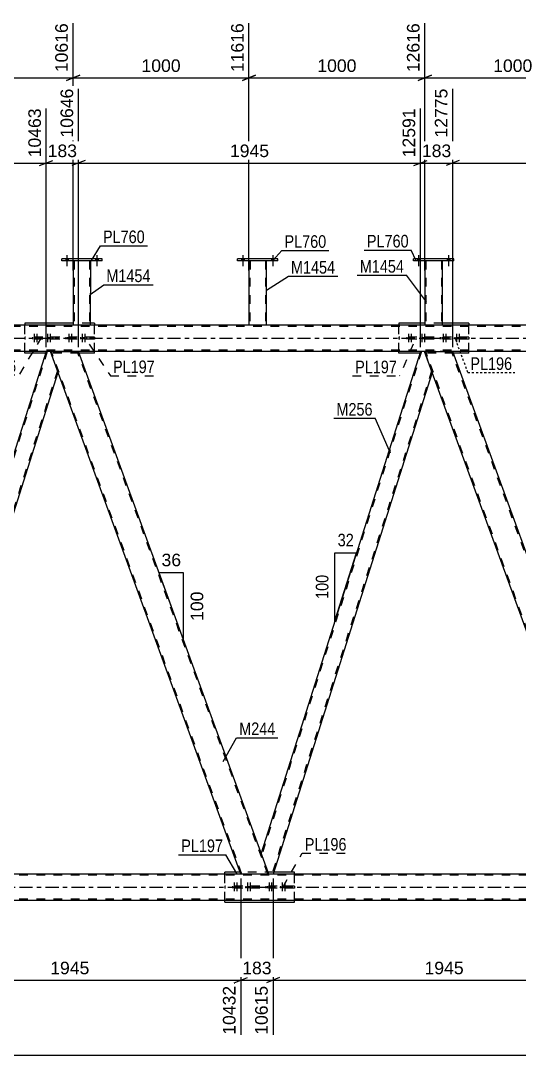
# Model space of a CAD drawing. Header units: millimetres. Extents: x -88 to 753, y -403 to 191.
# Drawn here: x 410.9 to 524.4, y -163.3 to 72.3 of the extents above; entities that cross this region are included whole.
import ezdxf

# ---------------------------------------------------------------- set-up
doc = ezdxf.new("R2010")
doc.units = ezdxf.units.MM
for name, pattern in [('DXK_LINE_DOT2', [3.9198, 1.9599, -1.9599]), ('DXK_LINE_DOT3', [5.9187, 2.979, -0.9799, 0.9799, -0.9799]), ('DXK_LINE_DOT4', [0.9408, 0.4704, -0.4704])]:
    doc.linetypes.add(name, pattern=pattern)
doc.styles.add('Arial', font='arial.ttf', dxfattribs={"height": 0.2})
doc.styles.add('Arial Narrow', font='ARIALN.TTF', dxfattribs={"height": 0.2})

# ---------------------------------------------------------------- blocks, each defined once
blk = doc.blocks.new('Bolt-317404679-3363 - 2929')
at = {"color": 1, "linetype": 'DXK_LINE_DOT2'}
for p, q in [((413.65, 0.24), (413.65, -0.24)), ((414.01, 1.04), (414.01, -1.96)), ((414.26, 0.24), (414.26, -0.24)), ((414.37, 0.24), (414.37, -0.24)), ((414.62, 1.04), (414.62, -1.96)), ((414.98, 0.24), (414.98, -0.24)), ((416.67, 0.24), (416.67, -0.24)), ((417.03, 1.04), (417.03, -1.96)), ((417.27, 0.24), (417.27, -0.24)), ((417.39, 0.24), (417.39, -0.24)), ((417.63, 1.04), (417.63, -1.96)), ((417.99, 0.24), (417.99, -0.24))]:
    blk.add_line(p, q, dxfattribs=at)
blk = doc.blocks.new('Bolt-317404679-3469 - 2929')
at = {"linetype": 'Continuous'}
for points in [[(461.18, 17.64), (461.74, 17.64), (461.74, 18.12), (461.18, 18.12)], [(461.18, 17.64), (461.74, 17.64), (461.74, 18.12), (461.18, 18.12)], [(467.98, 17.64), (468.54, 17.64), (468.54, 18.12), (467.98, 18.12)], [(467.98, 17.64), (468.54, 17.64), (468.54, 18.12), (467.98, 18.12)]]:
    blk.add_hatch(color=1, dxfattribs=at).paths.add_polyline_path(points)
at = {"color": 1, "linetype": 'Continuous'}
for p, q in [((461.46, 18.92), (461.46, 16.4)), ((461.46, 18.92), (461.46, 16.4)), ((468.26, 18.92), (468.26, 16.4)), ((468.26, 18.92), (468.26, 16.4)), ((461.18, 18.12), (461.18, 17.64)), ((461.18, 18.12), (461.18, 17.64)), ((461.74, 18.12), (461.74, 17.64)), ((461.74, 18.12), (461.74, 17.64)), ((467.98, 18.12), (467.98, 17.64)), ((467.98, 18.12), (467.98, 17.64)), ((468.54, 18.12), (468.54, 17.64)), ((468.54, 18.12), (468.54, 17.64))]:
    blk.add_line(p, q, dxfattribs=at)
blk = doc.blocks.new('Part-317404679-3012 - 2929')
at = {"color": 2, "linetype": 'Continuous'}
for p, q in [((626.43, 3), (12.26, 3)), ((417.69, -3), (338.94, -3)), ((502.82, -3), (424.07, -3)), ((587.96, -3), (509.21, -3))]:
    blk.add_line(p, q, dxfattribs=at)
at = {"color": 7, "linetype": 'DXK_LINE_DOT2'}
for p, q in [((630.43, 2.68), (12.26, 2.68)), ((630.43, -2.68), (12.26, -2.68)), ((629.83, -3), (77.15, -3)), ((424.07, -3), (417.69, -3)), ((509.21, -3), (502.82, -3))]:
    blk.add_line(p, q, dxfattribs=at)
at = {"color": 7, "linetype": 'DXK_LINE_DOT3'}
blk.add_line((12.26, 0), (640.43, 0), dxfattribs=at)
blk = doc.blocks.new('Part-317404679-3373 - 2929')
at = {"color": 2, "linetype": 'Continuous'}
for p, q in [((501.87, -3), (465.65, -117.23)), ((504.56, -7.77), (468.33, -122))]:
    blk.add_line(p, q, dxfattribs=at)
at = {"color": 7, "linetype": 'DXK_LINE_DOT2'}
for p, q in [((502.12, -3), (465.78, -117.6)), ((502.82, -3), (501.87, -3)), ((502.82, -3), (504.56, -7.77)), ((504.42, -7.4), (468.08, -122)), ((467.39, -122), (465.65, -117.23)), ((468.33, -122), (467.39, -122))]:
    blk.add_line(p, q, dxfattribs=at)
blk = doc.blocks.new('Part-317404679-3027 - 2929')
at = {"color": 7, "linetype": 'DXK_LINE_DOT2'}
for p, q in [((651.66, -122.24), (43.72, -122.24)), ((467.39, -122), (461, -122)), ((651.66, -127.76), (43.72, -127.76))]:
    blk.add_line(p, q, dxfattribs=at)
at = {"color": 2, "linetype": 'Continuous'}
for p, q in [((461, -122), (382.25, -122)), ((546.13, -122), (467.39, -122)), ((651.66, -128), (47.72, -128))]:
    blk.add_line(p, q, dxfattribs=at)
at = {"color": 7, "linetype": 'DXK_LINE_DOT3'}
blk.add_line((43.72, -125), (651.66, -125), dxfattribs=at)
blk = doc.blocks.new('Part-317404679-3058 - 2929')
at = {"color": 2, "linetype": 'Continuous'}
for p, q in [((422.86, 17.64), (422.85, 3)), ((426.85, 3), (426.86, 17.64))]:
    blk.add_line(p, q, dxfattribs=at)
at = {"color": 7, "linetype": 'DXK_LINE_DOT2'}
for p, q in [((426.86, 17.64), (422.86, 17.64)), ((423.1, 17.64), (423.09, 3)), ((426.62, 17.64), (426.61, 3)), ((426.85, 3), (422.85, 3)), ((426.85, 3), (426.85, 3)), ((426.85, 3), (426.85, 3))]:
    blk.add_line(p, q, dxfattribs=at)
blk = doc.blocks.new('Part-317404679-3063 - 2929')
at = {"color": 2, "linetype": 'Continuous'}
for p, q in [((420.26, 17.64), (420.26, 18.12)), ((429.46, 18.12), (420.26, 18.12)), ((429.46, 17.64), (420.26, 17.64)), ((429.46, 17.64), (429.46, 18.12))]:
    blk.add_line(p, q, dxfattribs=at)
blk = doc.blocks.new('Part-317404679-3068 - 2929')
at = {"color": 2, "linetype": 'Continuous'}
for p, q in [((462.86, 17.64), (462.85, 3)), ((466.85, 3), (466.86, 17.64))]:
    blk.add_line(p, q, dxfattribs=at)
at = {"color": 7, "linetype": 'DXK_LINE_DOT2'}
for p, q in [((466.86, 17.64), (462.86, 17.64)), ((463.1, 17.64), (463.09, 3)), ((466.62, 17.64), (466.61, 3)), ((466.85, 3), (462.85, 3)), ((466.85, 3), (466.85, 3)), ((466.85, 3), (466.85, 3))]:
    blk.add_line(p, q, dxfattribs=at)
blk = doc.blocks.new('Part-317404679-3115 - 2929')
at = {"color": 2, "linetype": 'Continuous'}
for p, q in [((460.26, 17.64), (460.26, 18.12)), ((469.46, 18.12), (460.26, 18.12)), ((469.46, 17.64), (460.26, 17.64)), ((469.46, 17.64), (469.46, 18.12))]:
    blk.add_line(p, q, dxfattribs=at)
blk = doc.blocks.new('Part-317404679-3120 - 2929')
at = {"color": 2, "linetype": 'Continuous'}
for p, q in [((502.86, 17.64), (502.86, 3)), ((506.86, 3), (506.86, 17.64))]:
    blk.add_line(p, q, dxfattribs=at)
at = {"color": 7, "linetype": 'DXK_LINE_DOT2'}
for p, q in [((506.86, 17.64), (502.86, 17.64)), ((503.1, 17.64), (503.1, 3)), ((506.62, 17.64), (506.62, 3)), ((506.86, 3), (502.86, 3)), ((506.86, 3), (506.86, 3)), ((506.86, 3), (506.86, 3))]:
    blk.add_line(p, q, dxfattribs=at)
blk = doc.blocks.new('Bolt-317404679-3136 - 2929')
at = {"color": 1, "linetype": 'DXK_LINE_DOT2'}
for p, q in [((459.15, -124.76), (459.15, -125.24)), ((459.51, -123.96), (459.51, -126.96)), ((459.75, -124.76), (459.75, -125.24)), ((459.87, -124.76), (459.87, -125.24)), ((460.11, -123.96), (460.11, -126.96)), ((460.47, -124.76), (460.47, -125.24)), ((462.17, -124.76), (462.17, -125.24)), ((462.53, -123.96), (462.53, -126.96)), ((462.77, -124.76), (462.77, -125.24)), ((462.89, -124.76), (462.89, -125.24)), ((463.13, -123.96), (463.13, -126.96)), ((463.49, -124.76), (463.49, -125.24))]:
    blk.add_line(p, q, dxfattribs=at)
blk = doc.blocks.new('Bolt-317404679-3137 - 2929')
at = {"color": 1, "linetype": 'DXK_LINE_DOT2'}
for p, q in [((467.06, -124.76), (467.06, -125.24)), ((467.42, -123.96), (467.42, -126.96)), ((467.66, -124.76), (467.66, -125.24)), ((467.78, -124.76), (467.78, -125.24)), ((468.02, -123.96), (468.02, -126.96)), ((468.38, -124.76), (468.38, -125.24)), ((470.07, -124.76), (470.07, -125.24)), ((470.43, -123.96), (470.43, -126.96)), ((470.68, -124.76), (470.68, -125.24)), ((470.79, -124.76), (470.79, -125.24)), ((471.04, -123.96), (471.04, -126.96)), ((471.4, -124.76), (471.4, -125.24))]:
    blk.add_line(p, q, dxfattribs=at)
blk = doc.blocks.new('Part-317404679-3207 - 2929')
at = {"color": 7, "linetype": 'DXK_LINE_DOT2'}
for p, q in [((473.2, -124.76), (457.35, -124.76)), ((457.35, -124.76), (457.35, -125.24)), ((463.75, -124.76), (463.75, -125.24)), ((466.79, -125.24), (466.79, -124.76)), ((473.2, -124.76), (473.2, -125.24)), ((473.2, -125.24), (457.35, -125.24))]:
    blk.add_line(p, q, dxfattribs=at)
blk = doc.blocks.new('Part-317404679-3218 - 2929')
at = {"color": 7, "linetype": 'DXK_LINE_DOT2'}
for p, q in [((427.7, 0.24), (411.85, 0.24)), ((411.85, 0.24), (411.85, -0.24)), ((418.26, 0.24), (418.26, -0.24)), ((421.3, -0.24), (421.3, 0.24)), ((427.7, 0.24), (427.7, -0.24)), ((427.7, -0.24), (411.85, -0.24))]:
    blk.add_line(p, q, dxfattribs=at)
blk = doc.blocks.new('Part-317404679-3223 - 2929')
at = {"color": 2, "linetype": 'Continuous'}
for p, q in [((411.85, 3.4), (411.85, 3)), ((422.85, 3.4), (411.85, 3.4)), ((427.7, 3.4), (426.85, 3.4)), ((427.7, 3.4), (427.7, 3)), ((411.85, -3.4), (411.85, -3)), ((416.61, -3.4), (411.85, -3.4)), ((427.7, -3.4), (424.22, -3.4)), ((427.7, -3.4), (427.7, -3))]:
    blk.add_line(p, q, dxfattribs=at)
at = {"color": 7, "linetype": 'DXK_LINE_DOT2'}
for p, q in [((411.85, -3), (411.85, 3)), ((426.85, 3.4), (422.85, 3.4)), ((427.7, -3), (427.7, 3)), ((424.22, -3.4), (416.61, -3.4))]:
    blk.add_line(p, q, dxfattribs=at)
blk = doc.blocks.new('Part-317404679-3231 - 2929')
at = {"color": 7, "linetype": 'DXK_LINE_DOT2'}
for p, q in [((512.84, 0.24), (496.98, 0.24)), ((496.98, 0.24), (496.98, -0.24)), ((503.39, 0.24), (503.39, -0.24)), ((506.43, -0.24), (506.43, 0.24)), ((512.84, 0.24), (512.84, -0.24)), ((512.84, -0.24), (496.98, -0.24))]:
    blk.add_line(p, q, dxfattribs=at)
blk = doc.blocks.new('Part-317404679-3236 - 2929')
at = {"color": 2, "linetype": 'Continuous'}
for p, q in [((496.98, 3.4), (496.98, 3)), ((502.86, 3.4), (496.98, 3.4)), ((512.84, 3.4), (506.86, 3.4)), ((512.84, 3.4), (512.84, 3)), ((496.98, -3.4), (496.98, -3)), ((501.74, -3.4), (496.98, -3.4)), ((512.84, -3.4), (509.35, -3.4)), ((512.84, -3.4), (512.84, -3))]:
    blk.add_line(p, q, dxfattribs=at)
at = {"color": 7, "linetype": 'DXK_LINE_DOT2'}
for p, q in [((496.98, -3), (496.98, 3)), ((506.86, 3.4), (502.86, 3.4)), ((512.84, -3), (512.84, 3)), ((509.35, -3.4), (501.74, -3.4))]:
    blk.add_line(p, q, dxfattribs=at)
blk = doc.blocks.new('Part-317404679-3279 - 2929')
at = {"color": 2, "linetype": 'Continuous'}
for p, q in [((546.13, -122), (502.82, -3)), ((502.82, -3), (509.21, -3)), ((552.52, -122), (509.21, -3)), ((552.48, -122), (546.13, -122)), ((552.52, -122), (552.48, -122))]:
    blk.add_line(p, q, dxfattribs=at)
at = {"color": 7, "linetype": 'DXK_LINE_DOT2'}
for p, q in [((546.39, -122), (503.08, -3)), ((552.26, -122), (508.95, -3))]:
    blk.add_line(p, q, dxfattribs=at)
blk = doc.blocks.new('Part-317404679-3284 - 2929')
at = {"color": 2, "linetype": 'Continuous'}
for p, q in [((461, -122), (417.69, -3)), ((417.69, -3), (424.07, -3)), ((467.39, -122), (424.07, -3)), ((467.35, -122), (461, -122)), ((467.39, -122), (467.35, -122))]:
    blk.add_line(p, q, dxfattribs=at)
at = {"color": 7, "linetype": 'DXK_LINE_DOT2'}
for p, q in [((461.26, -122), (417.94, -3)), ((467.13, -122), (423.82, -3))]:
    blk.add_line(p, q, dxfattribs=at)
blk = doc.blocks.new('Part-317404679-3352 - 2929')
at = {"color": 2, "linetype": 'Continuous'}
for p, q in [((460.85, -121.6), (457.35, -121.6)), ((457.35, -122), (457.35, -121.6)), ((473.2, -121.6), (468.46, -121.6)), ((473.2, -122), (473.2, -121.6)), ((457.35, -128.4), (457.35, -128)), ((457.35, -128.4), (473.2, -128.4)), ((473.2, -128.4), (473.2, -128))]:
    blk.add_line(p, q, dxfattribs=at)
at = {"color": 7, "linetype": 'DXK_LINE_DOT2'}
for p, q in [((457.35, -128), (457.35, -122)), ((468.46, -121.6), (460.85, -121.6)), ((473.2, -128), (473.2, -122))]:
    blk.add_line(p, q, dxfattribs=at)
blk = doc.blocks.new('Part-317404679-3425 - 2929')
at = {"color": 2, "linetype": 'Continuous'}
for p, q in [((416.74, -3), (380.52, -117.23)), ((419.42, -7.77), (383.2, -122))]:
    blk.add_line(p, q, dxfattribs=at)
at = {"color": 7, "linetype": 'DXK_LINE_DOT2'}
for p, q in [((416.99, -3), (380.65, -117.6)), ((417.69, -3), (416.74, -3)), ((417.69, -3), (419.42, -7.77)), ((419.29, -7.4), (382.95, -122)), ((382.25, -122), (380.52, -117.23)), ((383.2, -122), (382.25, -122))]:
    blk.add_line(p, q, dxfattribs=at)
blk = doc.blocks.new('Bolt-317404679-3467 - 2929')
at = {"linetype": 'Continuous'}
for points in [[(421.18, 17.64), (421.74, 17.64), (421.74, 18.12), (421.18, 18.12)], [(421.18, 17.64), (421.74, 17.64), (421.74, 18.12), (421.18, 18.12)], [(427.98, 17.64), (428.54, 17.64), (428.54, 18.12), (427.98, 18.12)], [(427.98, 17.64), (428.54, 17.64), (428.54, 18.12), (427.98, 18.12)]]:
    blk.add_hatch(color=1, dxfattribs=at).paths.add_polyline_path(points)
at = {"color": 1, "linetype": 'Continuous'}
for p, q in [((421.46, 18.92), (421.46, 16.4)), ((421.46, 18.92), (421.46, 16.4)), ((428.26, 18.92), (428.26, 16.4)), ((428.26, 18.92), (428.26, 16.4)), ((421.18, 18.12), (421.18, 17.64)), ((421.18, 18.12), (421.18, 17.64)), ((421.74, 18.12), (421.74, 17.64)), ((421.74, 18.12), (421.74, 17.64)), ((427.98, 18.12), (427.98, 17.64)), ((427.98, 18.12), (427.98, 17.64)), ((428.54, 18.12), (428.54, 17.64)), ((428.54, 18.12), (428.54, 17.64))]:
    blk.add_line(p, q, dxfattribs=at)
blk = doc.blocks.new('Bolt-317404679-3468 - 2929')
at = {"color": 1, "linetype": 'DXK_LINE_DOT2'}
for p, q in [((498.79, 0.24), (498.79, -0.24)), ((499.15, 1.04), (499.15, -1.96)), ((499.39, 0.24), (499.39, -0.24)), ((499.51, 0.24), (499.51, -0.24)), ((499.75, 1.04), (499.75, -1.96)), ((500.11, 0.24), (500.11, -0.24)), ((501.8, 0.24), (501.8, -0.24)), ((502.16, 1.04), (502.16, -1.96)), ((502.41, 0.24), (502.41, -0.24)), ((502.52, 0.24), (502.52, -0.24)), ((502.77, 1.04), (502.77, -1.96)), ((503.13, 0.24), (503.13, -0.24))]:
    blk.add_line(p, q, dxfattribs=at)
blk = doc.blocks.new('Bolt-317404679-3470 - 2929')
at = {"color": 1, "linetype": 'DXK_LINE_DOT2'}
for p, q in [((506.7, 0.24), (506.7, -0.24)), ((507.06, 1.04), (507.06, -1.96)), ((507.3, 0.24), (507.3, -0.24)), ((507.42, 0.24), (507.42, -0.24)), ((507.66, 1.04), (507.66, -1.96)), ((508.02, 0.24), (508.02, -0.24)), ((509.71, 0.24), (509.71, -0.24)), ((510.07, 1.04), (510.07, -1.96)), ((510.31, 0.24), (510.31, -0.24)), ((510.43, 0.24), (510.43, -0.24)), ((510.67, 1.04), (510.67, -1.96)), ((511.03, 0.24), (511.03, -0.24))]:
    blk.add_line(p, q, dxfattribs=at)
blk = doc.blocks.new('Bolt-317404679-3471 - 2929')
at = {"linetype": 'Continuous'}
for points in [[(501.18, 17.64), (501.74, 17.64), (501.74, 18.12), (501.18, 18.12)], [(501.18, 17.64), (501.74, 17.64), (501.74, 18.12), (501.18, 18.12)], [(507.98, 17.64), (508.54, 17.64), (508.54, 18.12), (507.98, 18.12)], [(507.98, 17.64), (508.54, 17.64), (508.54, 18.12), (507.98, 18.12)]]:
    blk.add_hatch(color=1, dxfattribs=at).paths.add_polyline_path(points)
at = {"color": 1, "linetype": 'Continuous'}
for p, q in [((501.46, 18.92), (501.46, 16.4)), ((501.46, 18.92), (501.46, 16.4)), ((508.26, 18.92), (508.26, 16.4)), ((508.26, 18.92), (508.26, 16.4)), ((501.18, 18.12), (501.18, 17.64)), ((501.18, 18.12), (501.18, 17.64)), ((501.74, 18.12), (501.74, 17.64)), ((501.74, 18.12), (501.74, 17.64)), ((507.98, 18.12), (507.98, 17.64)), ((507.98, 18.12), (507.98, 17.64)), ((508.54, 18.12), (508.54, 17.64)), ((508.54, 18.12), (508.54, 17.64))]:
    blk.add_line(p, q, dxfattribs=at)
blk = doc.blocks.new('Bolt-317404679-3476 - 2929')
at = {"color": 1, "linetype": 'DXK_LINE_DOT2'}
for p, q in [((421.56, 0.24), (421.56, -0.24)), ((421.92, 1.04), (421.92, -1.96)), ((422.16, 0.24), (422.16, -0.24)), ((422.28, 0.24), (422.28, -0.24)), ((422.52, 1.04), (422.52, -1.96)), ((422.88, 0.24), (422.88, -0.24)), ((424.58, 0.24), (424.58, -0.24)), ((424.94, 1.04), (424.94, -1.96)), ((425.18, 0.24), (425.18, -0.24)), ((425.3, 0.24), (425.3, -0.24)), ((425.54, 1.04), (425.54, -1.96)), ((425.9, 0.24), (425.9, -0.24))]:
    blk.add_line(p, q, dxfattribs=at)
blk = doc.blocks.new('Part-317404679-3510 - 2929')
at = {"color": 2, "linetype": 'Continuous'}
for p, q in [((500.26, 17.64), (500.26, 18.12)), ((509.46, 18.12), (500.26, 18.12)), ((509.46, 17.64), (500.26, 17.64)), ((509.46, 17.64), (509.46, 18.12))]:
    blk.add_line(p, q, dxfattribs=at)
blk = doc.blocks.new('StraightDimension-317404679-8362 - 2929')
at = {"color": 7, "linetype": 'Continuous'}
for p, q in [((383.2, -123), (383.2, -156.37)), ((461, -123), (461, -158.6)), ((384.7, -145.58), (381.7, -146.78)), ((459.5, -146.78), (462.5, -145.58)), ((383.2, -146.18), (461, -146.18))]:
    blk.add_line(p, q, dxfattribs=at)
at = {"color": 0}
blk.add_wipeout([(427.15, -145.43), (427.15, -141.23), (417.05, -141.23), (417.05, -145.43)], dxfattribs=at)
at = {"color": 0, "linetype": 'Continuous'}
blk.add_wipeout([(460.4, -146.88), (456.2, -146.88), (456.2, -159.2), (460.4, -159.2)], dxfattribs=at)
at = {"color": 3, "style": 'Arial'}
blk.add_text('1945', height=2.865, dxfattribs=at).set_placement((417.65, -144.83))
at = {"color": 3, "linetype": 'Continuous', "style": 'Arial'}
blk.add_text('10432', height=2.865, rotation=90.0002, dxfattribs=at).set_placement((459.8, -158.6))
blk = doc.blocks.new('StraightDimension-317404679-3545 - 2929')
at = {"color": 7, "linetype": 'Continuous'}
for p, q in [((502.86, 15.44), (502.86, 71.71)), ((542.86, 16.33), (542.86, 71.71)), ((504.36, 59.89), (501.36, 58.69)), ((502.86, 59.29), (542.86, 59.29)), ((541.36, 58.69), (544.36, 59.89))]:
    blk.add_line(p, q, dxfattribs=at)
at = {"color": 0, "linetype": 'Continuous'}
blk.add_wipeout([(542.26, 72.31), (538.06, 72.31), (538.06, 59.99), (542.26, 59.99)], dxfattribs=at)
at = {"color": 0}
blk.add_wipeout([(527.91, 60.04), (527.91, 64.24), (517.81, 64.24), (517.81, 60.04)], dxfattribs=at)
at = {"color": 3, "linetype": 'Continuous', "style": 'Arial'}
blk.add_text('13616', height=2.865, rotation=90.0002, dxfattribs=at).set_placement((541.66, 60.59))
at = {"color": 3, "style": 'Arial'}
blk.add_text('1000', height=2.865, dxfattribs=at).set_placement((518.41, 60.64))
blk = doc.blocks.new('AngleDimension-317404679-4250 - 2929')
at = {"color": 7, "linetype": 'Continuous'}
for p, q in [((443.53, -56.47), (442.42, -53.42)), ((447.96, -53.42), (442.42, -53.42)), ((447.96, -68.64), (442.42, -53.42)), ((447.96, -68.64), (447.96, -53.42))]:
    blk.add_line(p, q, dxfattribs=at)
at = {"color": 0}
for points in [[(448.02, -52.52), (448.02, -48.32), (442.37, -48.32), (442.37, -52.52)], [(453.06, -57.09), (448.86, -57.09), (448.86, -64.97), (453.06, -64.97)]]:
    blk.add_wipeout(points, dxfattribs=at)
at = {"color": 3, "style": 'Arial'}
blk.add_text('36', height=2.865, dxfattribs=at).set_placement((442.97, -51.92))
blk.add_text('100', height=2.865, rotation=90.0002, dxfattribs=at).set_placement((452.46, -64.36))
blk = doc.blocks.new('StraightDimension-317404679-4238 - 2929')
at = {"color": 7, "linetype": 'Continuous'}
blk.add_line((-0.64, -163.28), (664.56, -163.28), dxfattribs=at)
blk = doc.blocks.new('AngleDimension-317404679-15002 - 2929')
at = {"color": 7, "linetype": 'Continuous'}
for p, q in [((482.43, -48.88), (487.32, -48.88)), ((482.43, -64.33), (487.32, -48.88)), ((482.43, -64.33), (482.43, -48.88)), ((482.37, -64.51), (482.43, -64.33))]:
    blk.add_line(p, q, dxfattribs=at)
at = {"color": 0}
for points in [[(487.3, -47.98), (487.3, -43.78), (482.45, -43.78), (482.45, -47.98)], [(481.53, -53.26), (477.33, -53.26), (477.33, -59.95), (481.53, -59.95)]]:
    blk.add_wipeout(points, dxfattribs=at)
at = {"color": 3, "style": 'Arial Narrow'}
blk.add_text('32', height=2.863, dxfattribs=at).set_placement((483.05, -47.38))
blk.add_text('100', height=2.863, rotation=90.0002, dxfattribs=at).set_placement((480.93, -59.35))
blk = doc.blocks.new('StraightDimension-317404679-8360 - 2929')
at = {"color": 7, "linetype": 'Continuous'}
for p, q in [((468.33, -123), (468.33, -158.6)), ((546.13, -123), (546.13, -158.6)), ((469.83, -145.58), (466.83, -146.78)), ((544.63, -146.78), (547.63, -145.58)), ((468.33, -146.18), (546.13, -146.18))]:
    blk.add_line(p, q, dxfattribs=at)
at = {"color": 0}
blk.add_wipeout([(512.28, -145.43), (512.28, -141.23), (502.19, -141.23), (502.19, -145.43)], dxfattribs=at)
at = {"color": 0, "linetype": 'Continuous'}
blk.add_wipeout([(545.53, -146.88), (541.33, -146.88), (541.33, -159.2), (545.53, -159.2)], dxfattribs=at)
at = {"color": 3, "style": 'Arial'}
blk.add_text('1945', height=2.865, dxfattribs=at).set_placement((502.79, -144.83))
at = {"color": 3, "linetype": 'Continuous', "style": 'Arial'}
blk.add_text('12560', height=2.865, rotation=90.0002, dxfattribs=at).set_placement((544.93, -158.6))
blk = doc.blocks.new('StraightDimension-317404679-8361 - 2929')
at = {"color": 7, "linetype": 'Continuous'}
for p, q in [((461, -123), (461, -158.6)), ((468.33, -123), (468.33, -158.6)), ((459.5, -146.78), (462.5, -145.58)), ((469.83, -145.58), (466.83, -146.78)), ((461, -146.18), (468.33, -146.18))]:
    blk.add_line(p, q, dxfattribs=at)
at = {"color": 0}
blk.add_wipeout([(468.6, -145.43), (468.6, -141.23), (460.73, -141.23), (460.73, -145.43)], dxfattribs=at)
at = {"color": 0, "linetype": 'Continuous'}
blk.add_wipeout([(467.73, -146.88), (463.53, -146.88), (463.53, -159.2), (467.73, -159.2)], dxfattribs=at)
at = {"color": 3, "style": 'Arial'}
blk.add_text('183', height=2.865, dxfattribs=at).set_placement((461.33, -144.83))
at = {"color": 3, "linetype": 'Continuous', "style": 'Arial'}
blk.add_text('10615', height=2.865, rotation=90.0002, dxfattribs=at).set_placement((467.13, -158.6))
blk = doc.blocks.new('StraightDimension-317404679-3546 - 2929')
at = {"color": 7, "linetype": 'Continuous'}
for p, q in [((462.86, 15.44), (462.86, 71.71)), ((502.86, 15.44), (502.86, 71.71)), ((464.36, 59.89), (461.36, 58.69)), ((462.86, 59.29), (502.86, 59.29)), ((501.36, 58.69), (504.36, 59.89))]:
    blk.add_line(p, q, dxfattribs=at)
at = {"color": 0, "linetype": 'Continuous'}
blk.add_wipeout([(502.26, 72.31), (498.06, 72.31), (498.06, 59.99), (502.26, 59.99)], dxfattribs=at)
at = {"color": 0}
blk.add_wipeout([(487.91, 60.04), (487.91, 64.24), (477.81, 64.24), (477.81, 60.04)], dxfattribs=at)
at = {"color": 3, "linetype": 'Continuous', "style": 'Arial'}
blk.add_text('12616', height=2.865, rotation=90.0002, dxfattribs=at).set_placement((501.66, 60.59))
at = {"color": 3, "style": 'Arial'}
blk.add_text('1000', height=2.865, dxfattribs=at).set_placement((478.41, 60.64))
blk = doc.blocks.new('StraightDimension-317404679-3547 - 2929')
at = {"color": 7, "linetype": 'Continuous'}
for p, q in [((422.86, 15.44), (422.86, 71.71)), ((462.86, 15.44), (462.86, 71.71)), ((424.36, 59.89), (421.36, 58.69)), ((422.86, 59.29), (462.86, 59.29)), ((461.36, 58.69), (464.36, 59.89))]:
    blk.add_line(p, q, dxfattribs=at)
at = {"color": 0, "linetype": 'Continuous'}
blk.add_wipeout([(462.26, 72.31), (458.06, 72.31), (458.06, 59.99), (462.26, 59.99)], dxfattribs=at)
at = {"color": 0}
blk.add_wipeout([(447.9, 60.04), (447.9, 64.24), (437.81, 64.24), (437.81, 60.04)], dxfattribs=at)
at = {"color": 3, "linetype": 'Continuous', "style": 'Arial'}
blk.add_text('11616', height=2.865, rotation=90.0002, dxfattribs=at).set_placement((461.66, 60.59))
at = {"color": 3, "style": 'Arial'}
blk.add_text('1000', height=2.865, dxfattribs=at).set_placement((438.41, 60.64))
blk = doc.blocks.new('StraightDimension-317404679-3548 - 2929')
at = {"color": 7, "linetype": 'Continuous'}
for p, q in [((422.86, 15.44), (422.86, 71.71)), ((382.86, 15.44), (382.86, 69.49)), ((384.36, 59.89), (381.36, 58.69)), ((382.86, 59.29), (422.86, 59.29)), ((421.36, 58.69), (424.36, 59.89))]:
    blk.add_line(p, q, dxfattribs=at)
at = {"color": 0, "linetype": 'Continuous'}
blk.add_wipeout([(422.26, 72.31), (418.06, 72.31), (418.06, 59.99), (422.26, 59.99)], dxfattribs=at)
at = {"color": 0}
blk.add_wipeout([(407.9, 60.04), (407.9, 64.24), (397.81, 64.24), (397.81, 60.04)], dxfattribs=at)
at = {"color": 3, "linetype": 'Continuous', "style": 'Arial'}
blk.add_text('10616', height=2.865, rotation=90.0002, dxfattribs=at).set_placement((421.66, 60.59))
at = {"color": 3, "style": 'Arial'}
blk.add_text('1000', height=2.865, dxfattribs=at).set_placement((398.41, 60.64))
blk = doc.blocks.new('StraightDimension-317404679-9090 - 2929')
at = {"color": 7, "linetype": 'Continuous'}
for p, q in [((509.21, -2), (509.21, 56.82)), ((587.01, -2), (587.01, 52.32)), ((510.71, 40.5), (507.71, 39.3)), ((585.51, 39.3), (588.51, 40.5)), ((509.21, 39.9), (587.01, 39.9))]:
    blk.add_line(p, q, dxfattribs=at)
at = {"color": 0, "linetype": 'Continuous'}
blk.add_wipeout([(586.41, 52.92), (582.21, 52.92), (582.21, 40.6), (586.41, 40.6)], dxfattribs=at)
at = {"color": 0}
blk.add_wipeout([(553.15, 40.65), (553.15, 44.85), (543.06, 44.85), (543.06, 40.65)], dxfattribs=at)
at = {"color": 3, "linetype": 'Continuous', "style": 'Arial'}
blk.add_text('14720', height=2.865, rotation=90.0002, dxfattribs=at).set_placement((585.81, 41.2))
at = {"color": 3, "style": 'Arial'}
blk.add_text('1945', height=2.865, dxfattribs=at).set_placement((543.66, 41.25))
blk = doc.blocks.new('StraightDimension-317404679-9091 - 2929')
at = {"color": 7, "linetype": 'Continuous'}
for p, q in [((509.21, -2), (509.21, 56.82)), ((501.87, -2), (501.87, 52.32)), ((500.37, 39.3), (503.37, 40.5)), ((510.71, 40.5), (507.71, 39.3)), ((501.87, 39.9), (509.21, 39.9))]:
    blk.add_line(p, q, dxfattribs=at)
at = {"color": 0}
blk.add_wipeout([(509.48, 40.65), (509.48, 44.85), (501.6, 44.85), (501.6, 40.65)], dxfattribs=at)
at = {"color": 0, "linetype": 'Continuous'}
blk.add_wipeout([(508.61, 57.42), (504.41, 57.42), (504.41, 45.1), (508.61, 45.1)], dxfattribs=at)
at = {"color": 3, "linetype": 'Continuous', "style": 'Arial'}
blk.add_text('12775', height=2.865, rotation=90.0002, dxfattribs=at).set_placement((508.01, 45.7))
at = {"color": 3, "style": 'Arial'}
blk.add_text('183', height=2.865, dxfattribs=at).set_placement((502.2, 41.25))
blk = doc.blocks.new('StraightDimension-317404679-9092 - 2929')
at = {"color": 7, "linetype": 'Continuous'}
for p, q in [((424.07, -2), (424.07, 56.82)), ((501.87, -2), (501.87, 52.32)), ((425.57, 40.5), (422.57, 39.3)), ((500.37, 39.3), (503.37, 40.5)), ((424.07, 39.9), (501.87, 39.9))]:
    blk.add_line(p, q, dxfattribs=at)
at = {"color": 0, "linetype": 'Continuous'}
blk.add_wipeout([(501.27, 52.92), (497.07, 52.92), (497.07, 40.6), (501.27, 40.6)], dxfattribs=at)
at = {"color": 0}
blk.add_wipeout([(468.02, 40.65), (468.02, 44.85), (457.93, 44.85), (457.93, 40.65)], dxfattribs=at)
at = {"color": 3, "linetype": 'Continuous', "style": 'Arial'}
blk.add_text('12591', height=2.865, rotation=90.0002, dxfattribs=at).set_placement((500.67, 41.2))
at = {"color": 3, "style": 'Arial'}
blk.add_text('1945', height=2.865, dxfattribs=at).set_placement((458.53, 41.25))
blk = doc.blocks.new('StraightDimension-317404679-9093 - 2929')
at = {"color": 7, "linetype": 'Continuous'}
for p, q in [((424.07, -2), (424.07, 56.82)), ((416.74, -2), (416.74, 52.32)), ((415.24, 39.3), (418.24, 40.5)), ((425.57, 40.5), (422.57, 39.3)), ((416.74, 39.9), (424.07, 39.9))]:
    blk.add_line(p, q, dxfattribs=at)
at = {"color": 0}
blk.add_wipeout([(424.34, 40.65), (424.34, 44.85), (416.47, 44.85), (416.47, 40.65)], dxfattribs=at)
at = {"color": 0, "linetype": 'Continuous'}
blk.add_wipeout([(423.47, 57.42), (419.27, 57.42), (419.27, 45.1), (423.47, 45.1)], dxfattribs=at)
at = {"color": 3, "linetype": 'Continuous', "style": 'Arial'}
blk.add_text('10646', height=2.865, rotation=90.0002, dxfattribs=at).set_placement((422.87, 45.7))
at = {"color": 3, "style": 'Arial'}
blk.add_text('183', height=2.865, dxfattribs=at).set_placement((417.07, 41.25))
blk = doc.blocks.new('StraightDimension-317404679-9094 - 2929')
at = {"color": 7, "linetype": 'Continuous'}
for p, q in [((338.94, -2), (338.94, 54.59)), ((416.74, -2), (416.74, 52.32)), ((340.44, 40.5), (337.44, 39.3)), ((415.24, 39.3), (418.24, 40.5)), ((338.94, 39.9), (416.74, 39.9))]:
    blk.add_line(p, q, dxfattribs=at)
at = {"color": 0, "linetype": 'Continuous'}
blk.add_wipeout([(416.14, 52.92), (411.94, 52.92), (411.94, 40.6), (416.14, 40.6)], dxfattribs=at)
at = {"color": 0}
blk.add_wipeout([(382.89, 40.65), (382.89, 44.85), (372.79, 44.85), (372.79, 40.65)], dxfattribs=at)
at = {"color": 3, "linetype": 'Continuous', "style": 'Arial'}
blk.add_text('10463', height=2.865, rotation=90.0002, dxfattribs=at).set_placement((415.54, 41.2))
at = {"color": 3, "style": 'Arial'}
blk.add_text('1945', height=2.865, dxfattribs=at).set_placement((373.39, 41.25))
blk = doc.blocks.new('Mark-317404679-3059 - 2929')
at = {"color": 0}
blk.add_wipeout([(439.17, 21.67), (439.17, 24.67), (429.66, 24.67), (429.66, 21.67)], dxfattribs=at)
blk.add_wipeout([(439.17, 21.67), (439.17, 24.67), (429.66, 24.67), (429.66, 21.67)], dxfattribs=at)
at = {"color": 30, "linetype": 'Continuous'}
for p, q in [((427.02, 17.67), (429.06, 21.07)), ((429.06, 21.07), (439.77, 21.07))]:
    blk.add_line(p, q, dxfattribs=at)
at = {"color": 3, "style": 'Arial Narrow'}
blk.add_text('PL760', height=2.863, dxfattribs=at).set_placement((429.66, 21.67))
blk = doc.blocks.new('Mark-317404679-3064 - 2929')
at = {"color": 0}
blk.add_wipeout([(482.47, 14.72), (482.47, 17.72), (472.42, 17.72), (472.42, 14.72)], dxfattribs=at)
blk.add_wipeout([(482.47, 14.72), (482.47, 17.72), (472.42, 17.72), (472.42, 14.72)], dxfattribs=at)
at = {"color": 30, "linetype": 'Continuous'}
for p, q in [((466.86, 10.92), (471.82, 14.12)), ((471.82, 14.12), (483.07, 14.12))]:
    blk.add_line(p, q, dxfattribs=at)
at = {"color": 3, "style": 'Arial Narrow'}
blk.add_text('M1454', height=2.863, dxfattribs=at).set_placement((472.42, 14.72))
blk = doc.blocks.new('Mark-317404679-3054 - 2929')
at = {"color": 0}
blk.add_wipeout([(440.48, 12.8), (440.48, 15.8), (430.43, 15.8), (430.43, 12.8)], dxfattribs=at)
blk.add_wipeout([(440.48, 12.8), (440.48, 15.8), (430.43, 15.8), (430.43, 12.8)], dxfattribs=at)
at = {"color": 30, "linetype": 'Continuous'}
for p, q in [((426.76, 9.96), (429.83, 12.2)), ((429.83, 12.2), (441.08, 12.2))]:
    blk.add_line(p, q, dxfattribs=at)
at = {"color": 3, "style": 'Arial Narrow'}
blk.add_text('M1454', height=2.863, dxfattribs=at).set_placement((430.43, 12.8))
blk = doc.blocks.new('Mark-317404679-3111 - 2929')
at = {"color": 0}
blk.add_wipeout([(480.45, 20.6), (480.45, 23.6), (470.95, 23.6), (470.95, 20.6)], dxfattribs=at)
blk.add_wipeout([(480.45, 20.6), (480.45, 23.6), (470.95, 23.6), (470.95, 20.6)], dxfattribs=at)
at = {"color": 30, "linetype": 'Continuous'}
for p, q in [((468.26, 17.72), (470.35, 20)), ((470.35, 20), (481.05, 20))]:
    blk.add_line(p, q, dxfattribs=at)
at = {"color": 3, "style": 'Arial Narrow'}
blk.add_text('PL760', height=2.863, dxfattribs=at).set_placement((470.95, 20.6))
blk = doc.blocks.new('Mark-317404679-3116 - 2929')
at = {"color": 0}
blk.add_wipeout([(498.13, 14.94), (498.13, 17.94), (488.08, 17.94), (488.08, 14.94)], dxfattribs=at)
blk.add_wipeout([(498.13, 14.94), (498.13, 17.94), (488.08, 17.94), (488.08, 14.94)], dxfattribs=at)
at = {"color": 30, "linetype": 'Continuous'}
for p in [(487.48, 14.34), (503.28, 8.29)]:
    blk.add_line(p, (498.73, 14.34), dxfattribs=at)
at = {"color": 3, "style": 'Arial Narrow'}
blk.add_text('M1454', height=2.863, dxfattribs=at).set_placement((488.08, 14.94))
blk = doc.blocks.new('Mark-317404679-3203 - 2929')
at = {"color": 0}
blk.add_wipeout([(485.06, -116.67), (485.06, -113.67), (475.56, -113.67), (475.56, -116.67)], dxfattribs=at)
blk.add_wipeout([(485.06, -116.67), (485.06, -113.67), (475.56, -113.67), (475.56, -116.67)], dxfattribs=at)
at = {"color": 30, "linetype": 'DXK_LINE_DOT2'}
for p, q in [((470.62, -124.92), (474.96, -117.27)), ((474.96, -117.27), (485.66, -117.27))]:
    blk.add_line(p, q, dxfattribs=at)
at = {"color": 3, "style": 'Arial Narrow'}
blk.add_text('PL196', height=2.863, dxfattribs=at).set_placement((475.56, -116.67))
blk = doc.blocks.new('Mark-317404679-3214 - 2929')
at = {"color": 0}
blk.add_wipeout([(409.92, -7.75), (409.92, -4.75), (400.42, -4.75), (400.42, -7.75)], dxfattribs=at)
blk.add_wipeout([(409.92, -7.75), (409.92, -4.75), (400.42, -4.75), (400.42, -7.75)], dxfattribs=at)
at = {"color": 30, "linetype": 'DXK_LINE_DOT2'}
for p in [(415.7, 0.24), (399.82, -8.35)]:
    blk.add_line(p, (410.52, -8.35), dxfattribs=at)
at = {"color": 3, "style": 'Arial Narrow'}
blk.add_text('PL196', height=2.863, dxfattribs=at).set_placement((400.42, -7.75))
blk = doc.blocks.new('Mark-317404679-3348 - 2929')
at = {"color": 0}
blk.add_wipeout([(456.97, -117), (456.97, -114), (447.47, -114), (447.47, -117)], dxfattribs=at)
blk.add_wipeout([(456.97, -117), (456.97, -114), (447.47, -114), (447.47, -117)], dxfattribs=at)
at = {"color": 30, "linetype": 'Continuous'}
for p in [(446.87, -117.6), (460.07, -121.9)]:
    blk.add_line(p, (457.57, -117.6), dxfattribs=at)
at = {"color": 3, "style": 'Arial Narrow'}
blk.add_text('PL197', height=2.863, dxfattribs=at).set_placement((447.47, -117))
blk = doc.blocks.new('Mark-317404679-3219 - 2929')
at = {"color": 0}
blk.add_wipeout([(441.45, -7.93), (441.45, -4.93), (431.94, -4.93), (431.94, -7.93)], dxfattribs=at)
blk.add_wipeout([(441.45, -7.93), (441.45, -4.93), (431.94, -4.93), (431.94, -7.93)], dxfattribs=at)
at = {"color": 30, "linetype": 'DXK_LINE_DOT2'}
for p, q in [((426.48, -1.34), (431.34, -8.53)), ((431.34, -8.53), (442.05, -8.53))]:
    blk.add_line(p, q, dxfattribs=at)
at = {"color": 3, "style": 'Arial Narrow'}
blk.add_text('PL197', height=2.863, dxfattribs=at).set_placement((431.94, -7.93))
blk = doc.blocks.new('Mark-317404679-3227 - 2929')
at = {"color": 0}
blk.add_wipeout([(522.73, -7.21), (522.73, -4.21), (513.23, -4.21), (513.23, -7.21)], dxfattribs=at)
blk.add_wipeout([(522.73, -7.21), (522.73, -4.21), (513.23, -4.21), (513.23, -7.21)], dxfattribs=at)
at = {"color": 30, "linetype": 'DXK_LINE_DOT4'}
for p, q in [((509.81, -0.24), (512.63, -7.81)), ((512.63, -7.81), (523.33, -7.81))]:
    blk.add_line(p, q, dxfattribs=at)
at = {"color": 3, "style": 'Arial Narrow'}
blk.add_text('PL196', height=2.863, dxfattribs=at).set_placement((513.23, -7.21))
blk = doc.blocks.new('Mark-317404679-3232 - 2929')
at = {"color": 0}
blk.add_wipeout([(496.52, -7.97), (496.52, -4.97), (487.02, -4.97), (487.02, -7.97)], dxfattribs=at)
blk.add_wipeout([(496.52, -7.97), (496.52, -4.97), (487.02, -4.97), (487.02, -7.97)], dxfattribs=at)
at = {"color": 30, "linetype": 'DXK_LINE_DOT2'}
for p in [(500.23, -1.31), (486.42, -8.57)]:
    blk.add_line(p, (497.12, -8.57), dxfattribs=at)
at = {"color": 3, "style": 'Arial Narrow'}
blk.add_text('PL197', height=2.863, dxfattribs=at).set_placement((487.02, -7.97))
blk = doc.blocks.new('Mark-317404679-3280 - 2929')
at = {"color": 0}
blk.add_wipeout([(468.86, -90.36), (468.86, -87.36), (460.64, -87.36), (460.64, -90.36)], dxfattribs=at)
blk.add_wipeout([(468.86, -90.36), (468.86, -87.36), (460.64, -87.36), (460.64, -90.36)], dxfattribs=at)
at = {"color": 30, "linetype": 'Continuous'}
for p, q in [((457.02, -96.37), (460.04, -90.96)), ((460.04, -90.96), (469.46, -90.96))]:
    blk.add_line(p, q, dxfattribs=at)
at = {"color": 3, "style": 'Arial Narrow'}
blk.add_text('M244', height=2.863, dxfattribs=at).set_placement((460.64, -90.36))
blk = doc.blocks.new('Mark-317404679-3369 - 2929')
at = {"color": 0}
blk.add_wipeout([(490.98, -17.62), (490.98, -14.62), (482.76, -14.62), (482.76, -17.62)], dxfattribs=at)
blk.add_wipeout([(490.98, -17.62), (490.98, -14.62), (482.76, -14.62), (482.76, -17.62)], dxfattribs=at)
at = {"color": 30, "linetype": 'Continuous'}
for p in [(482.16, -18.22), (495.06, -26.14)]:
    blk.add_line(p, (491.58, -18.22), dxfattribs=at)
at = {"color": 3, "style": 'Arial Narrow'}
blk.add_text('M256', height=2.863, dxfattribs=at).set_placement((482.76, -17.62))
blk = doc.blocks.new('Mark-317404679-3506 - 2929')
at = {"color": 0}
blk.add_wipeout([(499.19, 20.68), (499.19, 23.68), (489.69, 23.68), (489.69, 20.68)], dxfattribs=at)
blk.add_wipeout([(499.19, 20.68), (499.19, 23.68), (489.69, 23.68), (489.69, 20.68)], dxfattribs=at)
at = {"color": 30, "linetype": 'Continuous'}
for p in [(489.09, 20.08), (500.89, 17.64)]:
    blk.add_line(p, (499.79, 20.08), dxfattribs=at)
at = {"color": 3, "style": 'Arial Narrow'}
blk.add_text('PL760', height=2.863, dxfattribs=at).set_placement((489.69, 20.68))

msp = doc.modelspace()

# ---------------------------------------------------------------- block references
for name in ['Bolt-317404679-3467 - 2929', 'Bolt-317404679-3469 - 2929', 'Bolt-317404679-3471 - 2929', 'Part-317404679-3063 - 2929', 'Part-317404679-3058 - 2929', 'Part-317404679-3115 - 2929', 'Part-317404679-3068 - 2929', 'Part-317404679-3510 - 2929', 'Part-317404679-3120 - 2929', 'Part-317404679-3012 - 2929', 'Part-317404679-3223 - 2929', 'Part-317404679-3236 - 2929', 'Part-317404679-3218 - 2929', 'Bolt-317404679-3363 - 2929', 'Bolt-317404679-3476 - 2929', 'Part-317404679-3231 - 2929', 'Bolt-317404679-3468 - 2929', 'Bolt-317404679-3470 - 2929', 'Part-317404679-3425 - 2929', 'Part-317404679-3284 - 2929', 'Part-317404679-3373 - 2929', 'Part-317404679-3279 - 2929', 'Part-317404679-3027 - 2929', 'Part-317404679-3352 - 2929', 'Part-317404679-3207 - 2929', 'Bolt-317404679-3136 - 2929', 'Bolt-317404679-3137 - 2929']:
    msp.add_blockref(name, (0, 0))

# ---------------------------------------------------------------- next in the draw order: block references
for name in ['StraightDimension-317404679-3545 - 2929', 'AngleDimension-317404679-4250 - 2929', 'StraightDimension-317404679-8362 - 2929']:
    msp.add_blockref(name, (0, 0))

# ---------------------------------------------------------------- next in the draw order: block references
for name in ['StraightDimension-317404679-3546 - 2929', 'StraightDimension-317404679-9090 - 2929', 'StraightDimension-317404679-4238 - 2929']:
    msp.add_blockref(name, (0, 0))

# ---------------------------------------------------------------- next in the draw order: block references
for name in ['StraightDimension-317404679-3547 - 2929', 'StraightDimension-317404679-9091 - 2929', 'Mark-317404679-3369 - 2929', 'AngleDimension-317404679-15002 - 2929', 'Mark-317404679-3280 - 2929', 'StraightDimension-317404679-8360 - 2929']:
    msp.add_blockref(name, (0, 0))

# ---------------------------------------------------------------- next in the draw order: block references
for name in ['StraightDimension-317404679-3548 - 2929', 'Mark-317404679-3227 - 2929', 'StraightDimension-317404679-8361 - 2929']:
    msp.add_blockref(name, (0, 0))

# ---------------------------------------------------------------- next in the draw order: block references
for name in ['StraightDimension-317404679-9092 - 2929', 'Mark-317404679-3348 - 2929', 'Mark-317404679-3203 - 2929']:
    msp.add_blockref(name, (0, 0))

# ---------------------------------------------------------------- next in the draw order: block references
for name in ['StraightDimension-317404679-9093 - 2929', 'Mark-317404679-3059 - 2929', 'Mark-317404679-3064 - 2929', 'Mark-317404679-3116 - 2929', 'Mark-317404679-3054 - 2929', 'Mark-317404679-3232 - 2929']:
    msp.add_blockref(name, (0, 0))

# ---------------------------------------------------------------- next in the draw order: block references
for name in ['StraightDimension-317404679-9094 - 2929', 'Mark-317404679-3111 - 2929', 'Mark-317404679-3506 - 2929', 'Mark-317404679-3219 - 2929']:
    msp.add_blockref(name, (0, 0))

# ---------------------------------------------------------------- next in the draw order: block references
msp.add_blockref('Mark-317404679-3214 - 2929', (0, 0))

doc.saveas('drawing.dxf')
